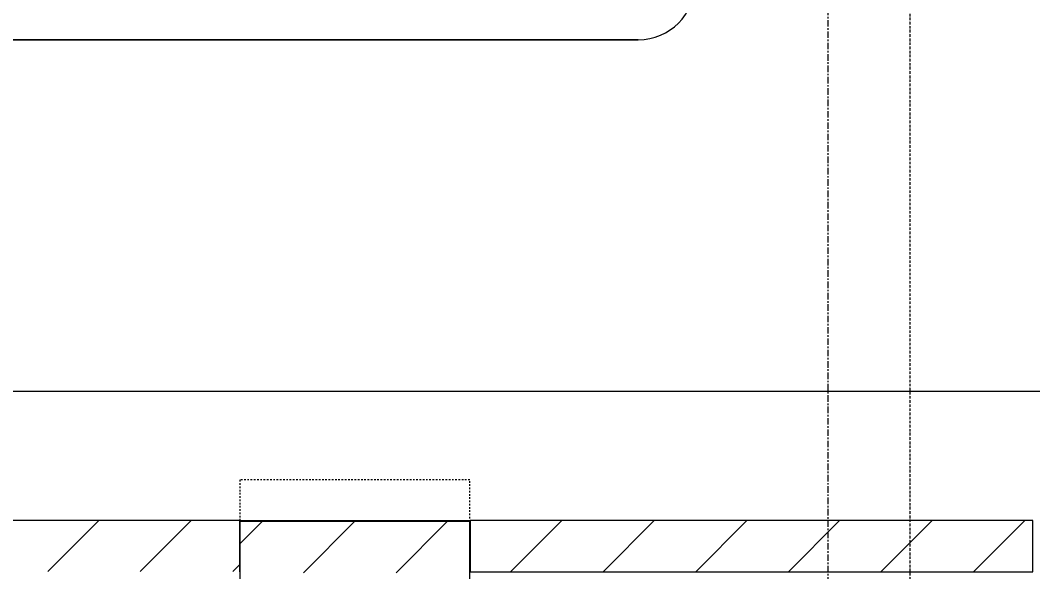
# Model space of a CAD drawing. Header units: millimetres. Extents: x 1591 to 240306, y -15958 to 82755.
# Drawn here: x 124375 to 126354, y 58537 to 59615 of the extents above; entities that cross this region are included whole.
import ezdxf

# ---------------------------------------------------------------- set-up
doc = ezdxf.new("R2010")
doc.units = ezdxf.units.MM
for name, pattern in [('Dash 1_8_', [6.35, 3.175, -3.175]), ('Dash Dot 3_16_', [7.9375, 4.7625, -1.5875, 0, -1.5875]), ('Grid Line', [22.225, 12.7, -3.175, 3.175, -3.175])]:
    doc.linetypes.add(name, pattern=pattern)
for name, color, linetype, lineweight in [('0-1', 7, 'Continuous', 5), ('A-ANNO-DIMS', 211, 'Continuous', 9), ('A-ANNO-DIMS-160', 211, 'Continuous', 9), ('A-AREA', 32, 'Dash 1_8_', 9), ('A-FLOR-2', 9, 'Continuous', 9), ('A-WALL-1', 253, 'Continuous', 18), ('A-WALL-3', 113, 'Continuous', 18), ('A-WALL-PATT-1', 10, 'Continuous', 9), ('A-WALL-PATT-2', 111, 'Continuous', 9), ('G-ANNO-SYMB-1', 111, 'Dash Dot 3_16_', 18), ('I-FURN-1', 254, 'Continuous', 9), ('S-GRID-1', 1, 'Grid Line', 9)]:
    doc.layers.add(name, color=color, linetype=linetype, lineweight=lineweight)
doc.styles.add('UTM Avo', font='UTM Avo.ttf', dxfattribs={"width": 0.9, "height": 400})
doc.dimstyles.new('1_Dim_chi_tiet_2_5_1', dxfattribs={"dimscale": 304.8, "dimtxt": 399.720379, "dimasz": 0.629921, "dimexe": 0.524934, "dimexo": 0.0625, "dimgap": 0.052493, "dimtad": 1, "dimdec": 0, "dimrnd": 5, "dimzin": 0, "dimdsep": 46, "dimtxsty": 'UTM Avo', "dimblk1": 'OBLIQUE', "dimblk2": 'OBLIQUE', "dimsah": 1, "dimcen": 0.09, "dimdle": 0.524934, "dimazin": 0, "dimtfac": 1, "dimtdec": 4, "dimtix": 1, "dimtmove": 0, "dimatfit": 3, "dimfxl": 1.049869, "dimfxlon": 1, "dimtvp": 1, "dimtolj": 1, "dimtzin": 0, "dimarcsym": 2})
pattern_1 = [(45, (0, 0), (-90.50967, 90.50967), [])]

# ---------------------------------------------------------------- blocks, each defined once
blk = doc.blocks.new('GIUONG NGU-2TAB-1600x2000 - GIUONG NGU-2TAB-1600x2000-885815-TKCS_MB TẦNG 3-4')
at = {"layer": 'I-FURN-1'}
for p, q in [((569.6, -2050), (1997.1, -2050)), ((1997.1, -2050), (569.6, -2050))]:
    blk.add_line(p, q, dxfattribs=at)
for end in [360, 0]:
    blk.add_arc((1997.1, -1938.9), 111.1, 270, end, dxfattribs=at)
blk = doc.blocks.new('NCV_TKTC_TANG 3 - 4_rvt-2-TKCS_MB TẦNG 3-4')
at = {"layer": 'A-WALL-PATT-1'}
h = blk.add_hatch(dxfattribs=at)
h.set_pattern_fill('FP_1', color=256, style=0, pattern_type=2)
h.set_pattern_definition(pattern_1)
h.paths.add_polyline_path([(111852.6, 58536.9), (113802.6, 58537.2), (113802.6, 58636.9), (111852.6, 58636.9)])
h = blk.add_hatch(dxfattribs=at)
h.set_pattern_fill('FP_1', color=256, style=0, pattern_type=2)
h.set_pattern_definition(pattern_1)
h.paths.add_polyline_path([(116252.6, 58536.9), (116252.6, 58636.9), (116152.6, 58636.9), (116152.6, 58536.9)])
h.paths.add_polyline_path([(115352.6, 58536.9), (115352.6, 58636.9), (114252.6, 58636.9), (114252.6, 58536.9), (114953.6, 58536.9)])
at = {"layer": 'A-FLOR-2'}
blk.add_line((113802.6, 58636.9), (114252.6, 58636.9), dxfattribs=at)
at = {"layer": 'A-WALL-1'}
for p, q in [((113802.6, 58636.9), (111852.6, 58636.9)), ((113802.6, 58536.9), (113802.6, 58636.9)), ((115352.6, 58636.9), (114252.6, 58636.9)), ((114252.6, 58636.9), (114252.6, 58536.9)), ((115352.6, 58536.9), (115352.6, 58636.9)), ((114252.6, 58536.9), (115352.6, 58536.9))]:
    blk.add_line(p, q, dxfattribs=at)
at = {"layer": 'I-FURN-1'}
blk.add_blockref('GIUONG NGU-2TAB-1600x2000 - GIUONG NGU-2TAB-1600x2000-885815-TKCS_MB TẦNG 3-4', (112584.3, 61626.9), dxfattribs=at)
blk = doc.blocks.new('DIMBLOCK413-TKCS_MB TẦNG 3-4')
at = {"layer": 'A-ANNO-DIMS-160'}
for p, q in [((118653.9, 59209.8), (118653.9, 58729.8)), ((118653.9, 58889.8), (118653.9, 59209.8)), ((127253.9, 59209.8), (127253.9, 58729.8)), ((127253.9, 58889.8), (127253.9, 59209.8)), ((118493.9, 58889.8), (127413.9, 58889.8))]:
    blk.add_line(p, q, dxfattribs=at)
at = {"layer": 'A-ANNO-DIMS-160', "lineweight": 25}
for p, q in [((118653.9, 58889.8), (118749.9, 58985.8)), ((127253.9, 58889.8), (127349.9, 58985.8)), ((118653.9, 58889.8), (118557.9, 58793.8)), ((127253.9, 58889.8), (127157.9, 58793.8))]:
    blk.add_line(p, q, dxfattribs=at)
at = {"layer": 'A-ANNO-DIMS-160', "color": 0, "insert": (122406.1, 59409.4), "char_height": 400, "width": 1314.636, "attachment_point": 1, "line_spacing_factor": 1.110334, "style": 'UTM Avo'}
blk.add_mtext('8600', dxfattribs=at)
blk = doc.blocks.new('_Oblique')
at = {"color": 0, "linetype": 'ByBlock', "lineweight": -2}
blk.add_line((-0.5, -0.5), (0.5, 0.5), dxfattribs=at)

msp = doc.modelspace()

# ---------------------------------------------------------------- hatches: boundary and pattern name
at = {"layer": 'A-WALL-PATT-2'}
h = msp.add_hatch(dxfattribs=at)
h.set_pattern_fill('FP_1', color=256, style=0, pattern_type=2)
h.set_pattern_definition([(45, (11001.35, 0), (-90.50967, 90.50967), [])])
h.paths.add_polyline_path([(125148.9, 58534.9), (125253.6, 58534.9), (125253.6, 58634.9), (124803.6, 58634.9), (124803.6, 58534.9), (124903.6, 58534.9)])

# ---------------------------------------------------------------- linework, layer by layer
at = {"layer": 'A-AREA'}
for p, q in [((125253.5, 58716.3), (124803.5, 58716.3)), ((124803.5, 58716.3), (124803.5, 58636.9)), ((125253.5, 58634.8), (125253.5, 58716.3))]:
    msp.add_line(p, q, dxfattribs=at)
at = {"layer": 'A-WALL-3'}
for p, q in [((125253.6, 58634.9), (124803.6, 58634.9)), ((124803.6, 58634.9), (124803.6, 57684.9)), ((125253.6, 57684.9), (125253.6, 58634.9))]:
    msp.add_line(p, q, dxfattribs=at)
at = {"layer": 'G-ANNO-SYMB-1'}
msp.add_line((126113.9, 82373.8), (126113.9, 13547.9), dxfattribs=at)
at = {"layer": 'S-GRID-1'}
msp.add_line((125953.9, 19175.3), (125953.9, 76690.4), dxfattribs=at)

# ---------------------------------------------------------------- block references
at = {"layer": '0-1'}
msp.add_blockref('NCV_TKTC_TANG 3 - 4_rvt-2-TKCS_MB TẦNG 3-4', (11001.4, 0), dxfattribs=at)

# ---------------------------------------------------------------- dimensions: what is measured, and where the dimension line sits
at = {"layer": 'A-ANNO-DIMS'}
dim = msp.add_linear_dim(base=(127253.9, 58889.8), p1=(118653.9, 59209.8), p2=(127253.9, 59209.8), dimstyle='1_Dim_chi_tiet_2_5_1', override={"dimpost": '<>', "dimfxl": 8600}, dxfattribs=at)
dim.commit()
dim.dimension.update_dxf_attribs({"geometry": 'DIMBLOCK413-TKCS_MB TẦNG 3-4', "text_midpoint": (122953.9, 59112.8)})

doc.saveas('drawing.dxf')
